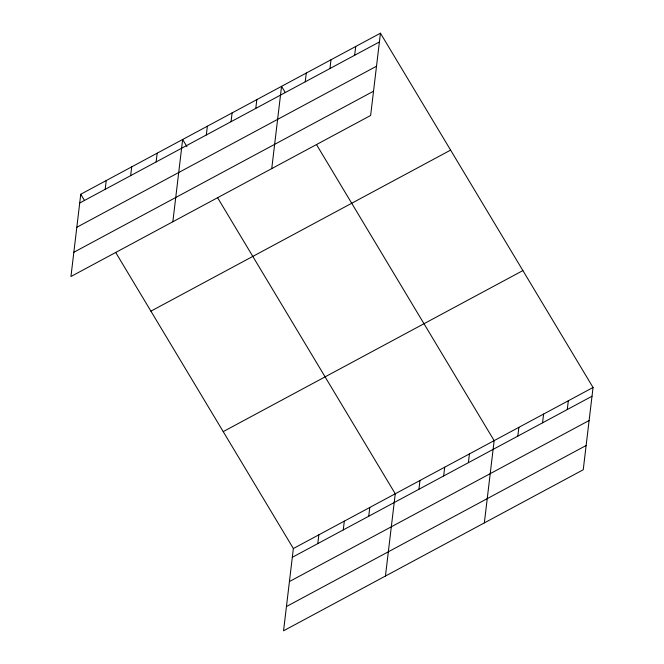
<?xml version="1.0" encoding="UTF-8"?>
<svg xmlns="http://www.w3.org/2000/svg" width="664" height="664" viewBox="0 0 664 664"><rect width="100%" height="100%" fill="white"/><g stroke="black" fill="none" stroke-linecap="round" stroke-linejoin="round"><path stroke-width="1" d="M80.759 194.245L70.948 276.514L370.637 115.47L380.447 33.2L80.759 194.245L84.477 200.445M105.186 189.323L106.232 180.558M130.659 175.636L131.704 166.871M156.131 161.95L157.177 153.177M172.847 221.759L182.65 139.49L186.908 146.578M206.33 134.975L207.375 126.202M231.055 121.686L232.101 112.922M255.781 108.398L256.827 99.633M271.742 168.614L281.553 86.345L285.271 92.545M305.232 81.821L306.278 73.057M329.958 68.541L331.004 59.777M115.835 252.702L293.363 548.53L283.553 630.8L583.241 469.755L593.052 387.486L380.447 33.2M354.676 55.253L355.721 46.488M317.79 543.609L318.836 534.844M343.263 529.922L344.309 521.157M368.736 516.235L369.782 507.462M385.444 576.045L395.254 493.775L217.734 197.947M418.934 489.26L419.98 480.487M443.66 475.972L444.706 467.207M468.386 462.684L469.431 453.919M484.346 522.9L494.149 440.63L316.628 144.802M517.829 436.115L518.875 427.342M542.554 422.827L543.6 414.062M567.28 409.539L568.326 400.774M79.713 203.01L379.401 41.965M76.825 227.271L376.513 66.226M73.845 252.262L373.533 91.209M150.919 311.159L450.607 150.114M223.204 431.617L522.892 270.572M293.363 548.53L593.052 387.486M292.318 557.295L592.006 396.25M289.421 581.556L589.109 420.511M286.441 606.547L586.129 445.502"/></g></svg>
